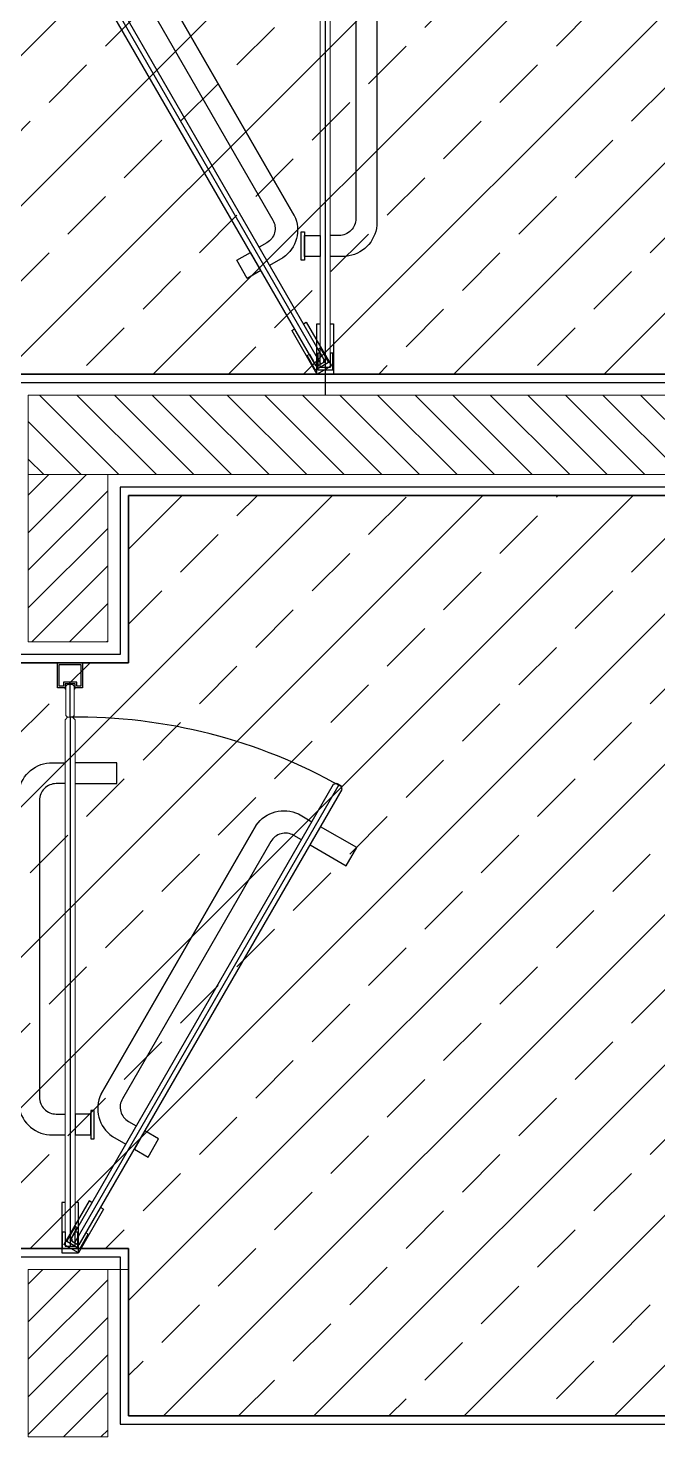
# Model space of a CAD drawing. Header units: millimetres. Extents: x -343543 to 400519, y -115663 to 104219.
# Drawn here: x -256009 to -255257, y 3210 to 4893 of the extents above; entities that cross this region are included whole.
import ezdxf

# ---------------------------------------------------------------- set-up
doc = ezdxf.new("R2010")
doc.units = ezdxf.units.MM
doc.layers.get('0').update_dxf_attribs({"color": 231, "lineweight": 0})
for name, color, linetype, lineweight in [('A-CLNG', 157, 'Continuous', 25), ('A-PATT', 252, 'Continuous', 9), ('A-SYMBOLS', 10, 'Continuous', 13), ('XREF MAT BANG TUONG XAY$0$01.Xref _MB T1$0$A-DOOR', 8, 'Continuous', 9), ('XREF MAT BANG TUONG XAY$0$01.Xref _MB T1$0$A-FNSH', 8, 'Continuous', 9), ('XREF MAT BANG TUONG XAY$0$01.Xref _MB T1$0$A-TEXT', 8, 'Continuous', 25), ('XREF MAT BANG TUONG XAY$0$A-WALL-INT', 8, 'Continuous', 9)]:
    doc.layers.add(name, color=color, linetype=linetype, lineweight=lineweight)
for name, color, linetype in [('XREF MAT BANG TUONG XAY$0$A-FNSH', 8, 'Continuous'), ('XREF MAT BANG TUONG XAY$0$A-FURN', 8, 'Continuous'), ('XREF MAT BANG TUONG XAY$0$A-PATT', 8, 'Continuous'), ('XREF MAT BANG TUONG XAY$0$FF-FURN', 8, 'Continuous')]:
    doc.layers.add(name, color=color, linetype=linetype)

# ---------------------------------------------------------------- blocks, each defined once
blk = doc.blocks.new('XREF MAT BANG TUONG XAY$0$YLD.Studio-04-132')
at = {"layer": 'XREF MAT BANG TUONG XAY$0$FF-FURN', "color": 8}
blk.add_lwpolyline([(-6, 25), (6, 25), (6, 30), (15, 30), (15, 0), (-15, 0), (-15, 30), (-6, 30), (-6, 25)], dxfattribs=at)
blk.add_lwpolyline([(-8, 23), (8, 23), (8, 28), (13, 28), (13, 2), (-13, 2), (-13, 28), (-8, 28)], close=True, dxfattribs=at)
for centre, start, end in [((-4.8, 30.3), 99.564, 194.9242), ((4.8, 30.3), 345.0758, 80.436)]:
    blk.add_arc(centre, 1.25, start, end, dxfattribs=at)
blk = doc.blocks.new('XREF MAT BANG TUONG XAY$0$YLD.Studio-04-207')
at = {"layer": 'XREF MAT BANG TUONG XAY$0$FF-FURN', "color": 8, "ltscale": 150}
for p, q in [((-40, -52), (-10, 0)), ((-10, 0), (7.3, -10)), ((-321.3, -559.3), (-5.3, -11.9)), ((-22.7, -62), (7.3, -10)), ((-40, -52), (-36.5, -54)), ((-26.1, -60), (-22.7, -62))]:
    blk.add_line(p, q, dxfattribs=at)
for points in [[(-9.1, -9.7), (-11.3, -10.3), (-325, -553.7), (-323.9, -557.8), (-318.7, -560.8), (-314.6, -559.7), (-1.6, -17.5), (-2.7, -13.4)], [(-8.6, -29.7), (-6, -31.2), (4, -13.8), (-11.6, -4.8), (-21.6, -22.2), (-19, -23.7), (-10.5, -8.9), (-0.1, -14.9)]]:
    blk.add_lwpolyline(points, close=True, dxfattribs=at)
at = {"layer": 'XREF MAT BANG TUONG XAY$0$FF-FURN', "color": 8, "ltscale": 100}
blk.add_lwpolyline([(-105.8, -136), (-89.4, -145.5), (-76.9, -123.9), (-93.3, -114.4)], close=True, dxfattribs=at)
at = {"layer": 'XREF MAT BANG TUONG XAY$0$FF-FURN', "color": 8, "ltscale": 150}
for points in [[(-222.4, -510.8), (-37, -189.7, 0.368054), (-50.6, -139), (-66.5, -129.9)], [(-276.4, -493.5), (-267.3, -498.7, 0.414214), (-240, -491.4), (-62.6, -184.1, 0.414214), (-69.9, -156.8), (-79, -151.5)], [(-37, -189.7), (-222.4, -510.8, -0.368054), (-273, -524.3), (-288.9, -515.1)]]:
    blk.add_lwpolyline(points, format="xyb", dxfattribs=at)
at = {"layer": 'XREF MAT BANG TUONG XAY$0$FF-FURN', "color": 8, "ltscale": 100}
blk.add_lwpolyline([(-286.8, -487.5), (-330.1, -462.4), (-342.6, -484.1), (-299.3, -509.1)], dxfattribs=at)
at = {"layer": 'XREF MAT BANG TUONG XAY$0$FF-FURN', "color": 8, "ltscale": 150}
blk.add_arc((-8.5, 1.5), 641.5, 240.5261, 270.7566, dxfattribs=at)
blk = doc.blocks.new('XREF MAT BANG TUONG XAY$0$YLD.Studio-04-126')
at = {"layer": 'XREF MAT BANG TUONG XAY$0$01.Xref _MB T1$0$A-DOOR', "color": 8}
blk.add_lwpolyline([(4.4, -8), (6, -9.6), (6, -637), (3, -640), (-3, -640), (-6, -637), (-6, -9.6), (-4.4, -8)], close=True, dxfattribs=at)
at = {"layer": 'XREF MAT BANG TUONG XAY$0$FF-FURN', "color": 8}
blk.add_line((0, -640), (0, -8), dxfattribs=at)
for points in [[(6, -60), (10, -60), (10, 0), (-10, 0), (-10, -60), (-6, -60)], [(-6, -560.6), (-56, -560.6), (-56, -585.6), (-6, -585.6)]]:
    blk.add_lwpolyline(points, dxfattribs=at)
for points in [[(-6, -25), (-9, -25), (-9, -5), (9, -5), (9, -25), (6, -25), (6, -8), (-6, -8)], [(-29, -136.3), (-29, -170.1), (-25, -170.1), (-25, -136.3)], [(-25, -165.7), (-6, -165.7), (-6, -140.7), (-25, -140.7)]]:
    blk.add_lwpolyline(points, close=True, dxfattribs=at)
for points in [[(61.5, -548.6), (61.5, -177.8, 0.368054), (24.4, -140.7), (6, -140.7)], [(6, -560.6), (16.5, -560.6, 0.414214), (36.5, -540.6), (36.5, -185.7, 0.414214), (16.5, -165.7), (6, -165.7)], [(61.5, -548.6, -0.36855), (24.4, -585.6), (6, -585.6)]]:
    blk.add_lwpolyline(points, format="xyb", dxfattribs=at)
blk = doc.blocks.new('*U222')
at = {"layer": 'XREF MAT BANG TUONG XAY$0$A-PATT'}
h = blk.add_hatch(dxfattribs=at)
h.set_pattern_fill('ANSI31', color=8, scale=10)
h.set_pattern_definition([(45, (36996.79, -11178.564), (-22.45064, 22.45064), [])])
h.paths.add_polyline_path([(-38.7, 47.5), (1511.3, 47.5), (1511.3, -47.5), (-38.7, -47.5)])
at = {"layer": 'XREF MAT BANG TUONG XAY$0$A-WALL-INT', "color": 8}
blk.add_lwpolyline([(-38.7, 47.5), (1511.3, 47.5), (1511.3, -47.5), (-38.7, -47.5)], close=True, dxfattribs=at)
blk = doc.blocks.new('*U223')
at = {"layer": 'XREF MAT BANG TUONG XAY$0$A-PATT'}
h = blk.add_hatch(dxfattribs=at)
h.set_pattern_fill('ANSI31', color=8, scale=10)
h.set_pattern_definition([(45, (35646.79, -11178.564), (-22.45064, 22.45064), [])])
h.paths.add_polyline_path([(-38.7, 47.5), (161.3, 47.5), (161.3, -47.5), (-38.7, -47.5)])
at = {"layer": 'XREF MAT BANG TUONG XAY$0$A-WALL-INT', "color": 8}
blk.add_lwpolyline([(-38.7, 47.5), (161.3, 47.5), (161.3, -47.5), (-38.7, -47.5)], close=True, dxfattribs=at)
blk = doc.blocks.new('XREF MAT BANG TUONG XAY$0$01.Xref _MB T1$0$Phong tam')
at = {"color": 8}
blk.add_line((-1710, 1070), (-1710, 1109), dxfattribs=at)
at = {"layer": 'XREF MAT BANG TUONG XAY$0$01.Xref _MB T1$0$A-DOOR', "color": 8, "elevation": 0}
blk.add_lwpolyline([(-1713, 1109), (-1707, 1109), (-1705, 1107), (-1705, 1072), (-1707, 1070), (-1713, 1070), (-1715, 1072), (-1715, 1107)], close=True, dxfattribs=at)
at = {"layer": 'XREF MAT BANG TUONG XAY$0$01.Xref _MB T1$0$A-FNSH', "color": 8, "elevation": 0}
blk.add_lwpolyline([(-1665, 410), (-1640, 410)], dxfattribs=at)
blk.add_lwpolyline([(-1665, 410), (-1640, 410)], dxfattribs=at)
blk.add_lwpolyline([(-1665, 410), (-1640, 410)], dxfattribs=at)
at = {"layer": 'XREF MAT BANG TUONG XAY$0$A-FURN', "color": 8}
blk.add_line((-1405, 6990), (-1405, 1455), dxfattribs=at)
blk.add_line((-1405, 6990), (-1405, 1455), dxfattribs=at)
blk.add_line((-1405, 6990), (-1405, 1455), dxfattribs=at)
at = {"color": 8, "xscale": -1, "rotation": 180}
blk.add_blockref('XREF MAT BANG TUONG XAY$0$YLD.Studio-04-207', (-1405, 1480), dxfattribs=at)
at = {"color": 8, "rotation": 180}
for name, p in [('XREF MAT BANG TUONG XAY$0$YLD.Studio-04-132', (-1710, 1135)), ('XREF MAT BANG TUONG XAY$0$YLD.Studio-04-207', (-1710, 430))]:
    blk.add_blockref(name, p, dxfattribs=at)
at = {"layer": 'XREF MAT BANG TUONG XAY$0$01.Xref _MB T1$0$A-DOOR', "color": 8, "xscale": -1, "rotation": 180}
blk.add_blockref('XREF MAT BANG TUONG XAY$0$YLD.Studio-04-126', (-1405, 1480), dxfattribs=at)
at = {"layer": 'XREF MAT BANG TUONG XAY$0$01.Xref _MB T1$0$A-DOOR', "color": 8, "rotation": 180}
blk.add_blockref('XREF MAT BANG TUONG XAY$0$YLD.Studio-04-126', (-1710, 430), dxfattribs=at)
at = {"layer": 'XREF MAT BANG TUONG XAY$0$A-FURN', "color": 8}
for name, p, xscale, rotation in [('*U222', (-1721.3, 1407.5), -1, 180), ('*U223', (-1712.5, 1321.3), -1.000000000000001, 90), ('*U223', (-1712.5, 371.3), -1.000000000000001, 90)]:
    blk.add_blockref(name, p, dxfattribs=dict(at, xscale=xscale, rotation=rotation))
blk = doc.blocks.new('01.Xref _MB T1')
at = {"layer": 'XREF MAT BANG TUONG XAY$0$01.Xref _MB T1$0$A-TEXT', "color": 8}
blk.add_blockref('XREF MAT BANG TUONG XAY$0$01.Xref _MB T1$0$Phong tam', (8605.00011, 2999.99999), dxfattribs=at)
at = {"layer": 'XREF MAT BANG TUONG XAY$0$A-FNSH', "color": 8}
for points in [[(4274.98136, 3234.99987), (5585.00065, 3235.00003), (5585.00065, 3429.9998), (5730.00065, 3430.00006), (5730.00065, 3235.00016), (6819.99957, 3235.00016), (6819.99957, 3435.00006), (6965.00011, 3434.9998), (6965.00011, 3235.00006), (8370.00011, 3234.99991), (8370.00011, 4335.00013), (6965.00011, 4334.99987), (6965.00011, 4134.99998), (6820.00011, 4134.99998), (6820.00011, 4479.99998), (8370.00011, 4480.00014), (8370.00011, 5459.99999)], [(4264.98136, 3224.99987), (5595.00065, 3225.00003), (5595.00065, 3419.99982), (5720.00065, 3420.00004), (5720.00065, 3225.00016), (6829.99957, 3225.00016), (6829.99957, 3425.00004), (6955.00011, 3424.99982), (6955.00011, 3225.00006), (8380.00011, 3224.9999), (8380.00011, 4345.00014), (6955.00011, 4344.99987), (6955.00011, 4144.99998), (6830.00011, 4144.99998), (6830.00011, 4469.99998), (8380.00011, 4470.00014), (8380.00011, 5469.99999)]]:
    blk.add_lwpolyline(points, dxfattribs=at)

msp = doc.modelspace()

# ---------------------------------------------------------------- block references
at = {"layer": 'A-SYMBOLS'}
msp.add_blockref('01.Xref _MB T1', (-262854, 0), dxfattribs=at)

# ---------------------------------------------------------------- next in the draw order: hatches: boundary and pattern name
at = {"layer": 'A-PATT'}
h = msp.add_hatch(dxfattribs=at)
h.set_pattern_fill('ANSI33', color=256, scale=20, double=1)
h.set_pattern_definition([(45, (-262854.02, -1e-05), (-89.8026, 89.8026), []), (45, (-262764.22, -1e-05), (-89.8026, 89.8026), [63.5, -31.75])])
h.paths.add_polyline_path([(-258669, 9965), (-254484, 9965), (-254484, 8980), (-255679, 8980), (-255679, 8835), (-254484, 8835), (-254484, 7855), (-255679, 7855), (-255679, 7710), (-254484, 7710), (-254484, 6730), (-255679, 6730), (-255679, 6585), (-254484, 6585), (-254484, 5605), (-255679, 5605), (-255679, 5460), (-254484, 5460), (-254484, 4480), (-256034, 4480), (-256034, 4135), (-255889, 4135), (-255889, 4335), (-254484, 4335), (-254484, 3235), (-255889, 3235), (-255889, 3435), (-256034, 3435), (-256034, 3235), (-257124, 3235), (-257124, 3435), (-257269, 3435), (-257269, 3235), (-258579, 3235), (-258579, 3425), (-258669, 3425), (-258669, 4335), (-257269, 4335), (-257269, 4135), (-257124, 4135), (-257124, 4480), (-258669, 4480)])

# ---------------------------------------------------------------- next in the draw order: linework, layer by layer
at = {"layer": 'A-CLNG', "color": 251}
msp.add_lwpolyline([(-254484, 5460), (-254484, 4480), (-256034, 4480), (-256034, 4135), (-255889, 4135), (-255889, 4335), (-254484, 4335), (-254484, 3235), (-255889, 3235), (-255889, 3435), (-256034, 3435), (-256034, 3235), (-257124, 3235), (-257124, 3435), (-257269, 3435), (-257269, 3235), (-258579, 3235)], dxfattribs=at)

doc.saveas('drawing.dxf')
